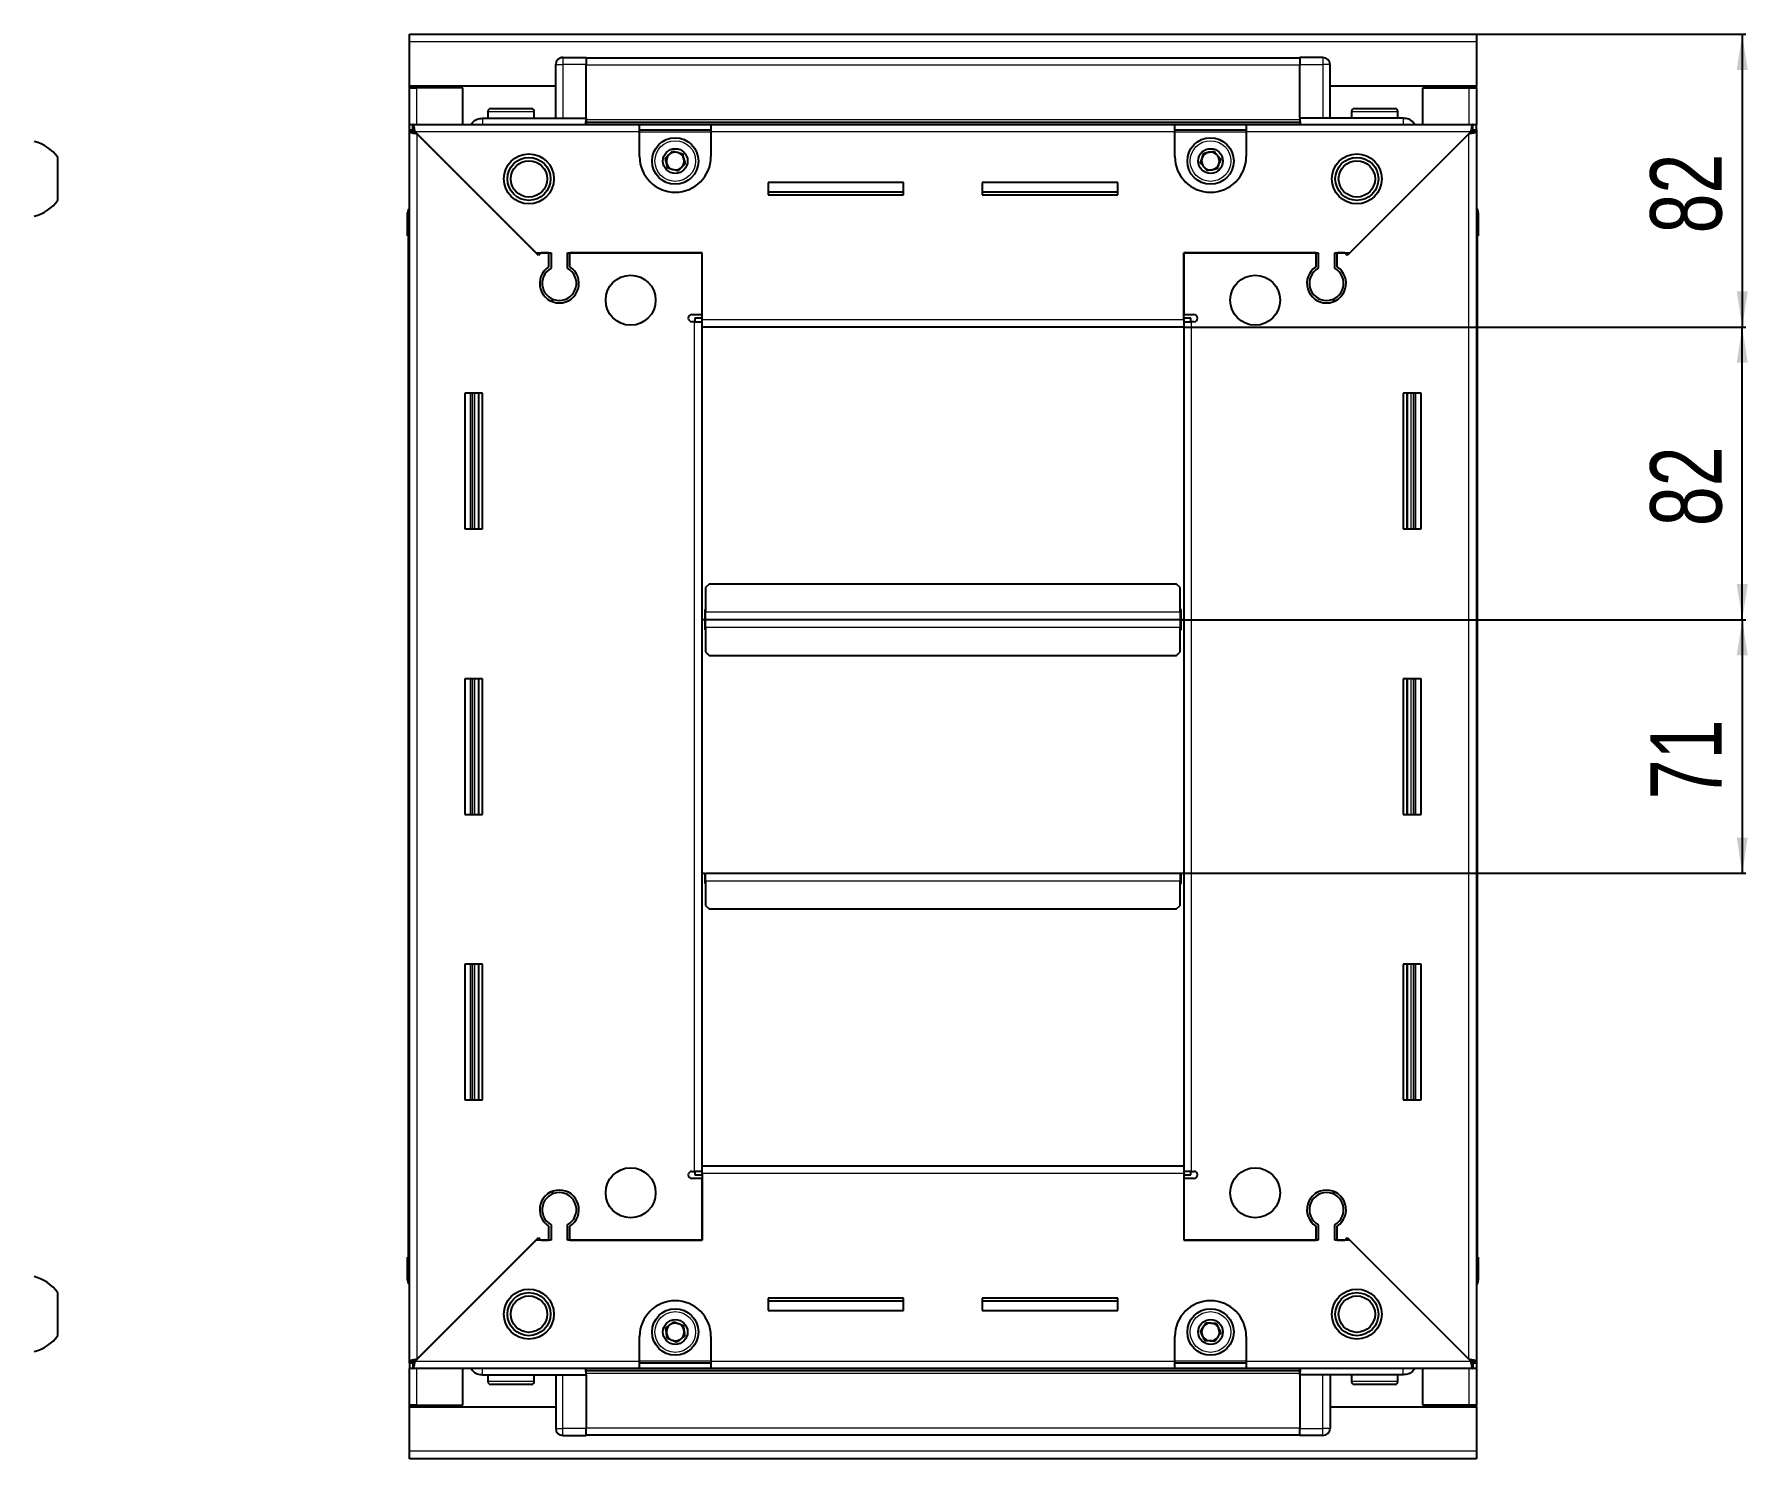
# Model space of a CAD drawing. Header units: millimetres. Extents: x 1004 to 3409, y -920 to 1234.
# Drawn here: x 2928.7 to 3408.9, y 670.2 to 1069.2 of the extents above; entities that cross this region are included whole.
import ezdxf

# ---------------------------------------------------------------- set-up
doc = ezdxf.new("R2010")
doc.units = ezdxf.units.MM
doc.layers.add('FORMAT', color=7, linetype='Continuous')
doc.styles.add('SLDTEXTSTYLE0', font='TXT', dxfattribs={"width": 0.75})
doc.dimstyles.new('SLDDIMSTYLE0', dxfattribs={"dimtxt": 20, "dimasz": 10, "dimexe": 0, "dimexo": 0.0625, "dimgap": 5, "dimtad": 2, "dimdec": 1, "dimrnd": 1e-09, "dimzin": 12, "dimdsep": 46, "dimtxsty": 'SLDTEXTSTYLE0', "dimsah": 1, "dimcen": 0.09, "dimadec": 0, "dimazin": 3, "dimtfac": 1, "dimtofl": 0, "dimtmove": 0, "dimatfit": 3, "dimfxl": 0, "dimfrac": 2, "dimtolj": 1, "dimtzin": 12, "dimarcsym": 0})

# ---------------------------------------------------------------- blocks, each defined once
blk = doc.blocks.new('_D_5')
at = {"layer": 'FORMAT'}
for p, q in [((3332.88, 1069.18), (3408.37, 1069.18)), ((3407.37, 1069.18), (3407.37, 987.18)), ((3250.88, 987.18), (3408.37, 987.18))]:
    blk.add_line(p, q, dxfattribs=at)
for points in [[(3407.37, 1069.18), (3405.83, 1059.18), (3408.91, 1059.18)], [(3407.37, 987.18), (3408.91, 997.18), (3405.83, 997.18)]]:
    blk.add_solid(points, dxfattribs=at)
at = {"layer": 'FORMAT', "insert": (3381.59, 1013.41), "char_height": 20, "attachment_point": 1, "rotation": 90, "style": 'SLDTEXTSTYLE0'}
blk.add_mtext('82', dxfattribs=at)
blk = doc.blocks.new('_D_6')
at = {"layer": 'FORMAT'}
for p, q in [((3250.88, 987.18), (3408.37, 987.18)), ((3407.37, 905.18), (3407.37, 987.18)), ((3249.88, 905.18), (3408.37, 905.18))]:
    blk.add_line(p, q, dxfattribs=at)
for points in [[(3407.37, 987.18), (3405.83, 977.18), (3408.91, 977.18)], [(3407.37, 905.18), (3408.91, 915.18), (3405.83, 915.18)]]:
    blk.add_solid(points, dxfattribs=at)
at = {"layer": 'FORMAT', "insert": (3381.59, 931.41), "char_height": 20, "attachment_point": 1, "rotation": 90, "style": 'SLDTEXTSTYLE0'}
blk.add_mtext('82', dxfattribs=at)
blk = doc.blocks.new('_D_7')
at = {"layer": 'FORMAT'}
for p, q in [((3249.88, 905.18), (3408.37, 905.18)), ((3407.37, 905.18), (3407.37, 834.18)), ((3249.88, 834.18), (3408.37, 834.18))]:
    blk.add_line(p, q, dxfattribs=at)
for points in [[(3407.37, 905.18), (3405.83, 895.18), (3408.91, 895.18)], [(3407.37, 834.18), (3408.91, 844.18), (3405.83, 844.18)]]:
    blk.add_solid(points, dxfattribs=at)
at = {"layer": 'FORMAT', "insert": (3381.59, 854.91), "char_height": 20, "attachment_point": 1, "rotation": 90, "style": 'SLDTEXTSTYLE0'}
blk.add_mtext('71', dxfattribs=at)

msp = doc.modelspace()

# ---------------------------------------------------------------- linework, layer by layer
at = {"color": 7, "linetype": 'Continuous', "lineweight": 25}
for p, q in [((3033.87, 1069.18), (3332.87, 1069.18)), ((3033.87, 1067.08), (3033.87, 1069.18)), ((3033.87, 1054.68), (3033.87, 1067.08)), ((3332.87, 1069.18), (3332.87, 1067.08)), ((3332.87, 1067.08), (3332.87, 1054.68)), ((3075.55, 1062.18), (3075.55, 1062.18)), ((3076.87, 1062.68), (3083.37, 1062.68)), ((3076.87, 1062.68), (3083.37, 1062.68)), ((3083.37, 1062.68), (3083.37, 1062.68)), ((3083.37, 1062.68), (3083.37, 1062.68)), ((3083.37, 1062.68), (3083.37, 1060.68)), ((3283.37, 1062.53), (3083.37, 1062.53)), ((3283.37, 1062.68), (3283.37, 1062.68)), ((3289.87, 1062.68), (3283.37, 1062.68)), ((3289.87, 1062.68), (3283.37, 1062.68)), ((3283.37, 1062.68), (3283.37, 1060.68)), ((3074.87, 1045.68), (3074.87, 1060.68)), ((3083.37, 1045.68), (3083.37, 1060.68)), ((3283.37, 1045.68), (3283.37, 1060.68)), ((3291.87, 1060.68), (3291.87, 1060.68)), ((3291.87, 1045.68), (3291.87, 1060.68)), ((3074.87, 1054.68), (3033.87, 1054.68)), ((3033.87, 1054.18), (3033.87, 1054.68)), ((3033.87, 1054.18), (3035.97, 1054.18)), ((3033.87, 1043.93), (3033.87, 1054.18)), ((3035.37, 1054.18), (3035.37, 1054.68)), ((3048.87, 1054.18), (3035.97, 1054.18)), ((3048.87, 1043.93), (3048.87, 1054.18)), ((3332.87, 1054.68), (3291.87, 1054.68)), ((3317.87, 1043.93), (3317.87, 1054.18)), ((3317.87, 1054.18), (3330.77, 1054.18)), ((3330.77, 1054.18), (3332.87, 1054.18)), ((3331.37, 1054.18), (3331.37, 1054.68)), ((3332.87, 1054.18), (3332.87, 1054.68)), ((3332.87, 1054.18), (3332.87, 1043.93)), ((3055.87, 1047.58), (3055.87, 1045.68)), ((3056.67, 1048.38), (3068.07, 1048.38)), ((3068.87, 1045.68), (3068.87, 1047.58)), ((3297.87, 1047.58), (3297.87, 1045.68)), ((3298.67, 1048.38), (3310.07, 1048.38)), ((3310.87, 1045.68), (3310.87, 1047.58)), ((3033.87, 1042.43), (3033.87, 1043.93)), ((3033.87, 1043.93), (3034.87, 1043.93)), ((3033.87, 1041.93), (3033.87, 1042.43)), ((3033.87, 1042.43), (3034.87, 1042.43)), ((3034.87, 1043.93), (3098.37, 1043.93)), ((3034.87, 1042.43), (3034.87, 1043.93)), ((3054.37, 1045.68), (3083.37, 1045.68)), ((3083.29, 1043.93), (3083.37, 1045.65)), ((3083.37, 1045.68), (3083.37, 1045.18)), ((3083.37, 1044.53), (3283.37, 1044.53)), ((3098.37, 1041.83), (3098.37, 1043.93)), ((3098.37, 1043.93), (3118.37, 1043.93)), ((3098.37, 1042.43), (3118.37, 1042.43)), ((3118.37, 1043.93), (3118.37, 1041.83)), ((3118.37, 1043.93), (3248.37, 1043.93)), ((3248.37, 1041.83), (3248.37, 1043.93)), ((3248.37, 1043.93), (3268.37, 1043.93)), ((3248.37, 1042.43), (3268.37, 1042.43)), ((3268.37, 1043.93), (3331.87, 1043.93)), ((3268.37, 1043.93), (3268.37, 1041.83)), ((3283.37, 1045.68), (3283.37, 1045.18)), ((3312.37, 1045.68), (3283.37, 1045.68)), ((3283.37, 1045.65), (3283.44, 1043.93)), ((3331.87, 1042.43), (3331.87, 1043.93)), ((3331.87, 1043.93), (3332.87, 1043.93)), ((3331.87, 1042.43), (3332.87, 1042.43)), ((3332.87, 1042.43), (3332.87, 1043.93)), ((3332.87, 1042.43), (3332.87, 1041.93)), ((3033.87, 697.43), (3033.87, 1041.93)), ((3035.37, 1041.93), (3033.87, 1041.93)), ((3035.47, 1041.83), (3069.37, 1007.93)), ((3070.07, 1007.23), (3035.97, 1041.33)), ((3098.37, 1034.93), (3098.37, 1041.83)), ((3118.37, 1041.83), (3118.37, 1034.93)), ((3248.37, 1034.93), (3248.37, 1041.83)), ((3268.37, 1041.83), (3268.37, 1034.93)), ((3330.77, 1041.33), (3296.67, 1007.23)), ((3297.37, 1007.93), (3331.27, 1041.83)), ((3331.37, 1041.93), (3332.87, 1041.93)), ((3332.87, 1041.93), (3332.87, 697.43)), ((2935.34, 1022.68), (2935.34, 1034.68)), ((3172.37, 1027.68), (3134.37, 1027.68)), ((3134.37, 1027.68), (3134.37, 1024.18)), ((3172.37, 1024.18), (3172.37, 1027.68)), ((3232.37, 1027.68), (3194.37, 1027.68)), ((3194.37, 1027.68), (3194.37, 1024.18)), ((3232.37, 1024.18), (3232.37, 1027.68)), ((3172.37, 1024.93), (3134.37, 1024.93)), ((3134.37, 1024.18), (3172.37, 1024.18)), ((3232.37, 1024.93), (3194.37, 1024.93)), ((3194.37, 1024.18), (3232.37, 1024.18)), ((3033.37, 1019.18), (3033.37, 1012.68)), ((3033.37, 1012.68), (3033.37, 1019.18)), ((3332.87, 1020.51), (3332.87, 1020.51)), ((3333.37, 1019.18), (3333.37, 1012.68)), ((3333.37, 1012.68), (3333.37, 1019.18)), ((3033.37, 1012.68), (3033.37, 1012.68)), ((3033.87, 1012.68), (3033.37, 1012.68)), ((3033.52, 1012.68), (3033.52, 726.68)), ((3332.87, 1012.68), (3333.37, 1012.68)), ((3333.22, 726.68), (3333.22, 1012.68)), ((3333.37, 1012.68), (3333.37, 1012.68)), ((3333.37, 1012.68), (3333.37, 1012.68)), ((3069.37, 1007.93), (3073.57, 1007.93)), ((3070.77, 1007.93), (3070.07, 1007.23)), ((3072.87, 1007.93), (3070.77, 1007.93)), ((3072.87, 1007.93), (3072.87, 1004.04)), ((3073.57, 1007.93), (3073.57, 1003.65)), ((3078.17, 1007.93), (3115.87, 1007.93)), ((3078.17, 1003.65), (3078.17, 1007.93)), ((3078.87, 1004.04), (3078.87, 1007.93)), ((3115.87, 1007.93), (3078.87, 1007.93)), ((3115.87, 990.68), (3115.87, 1007.93)), ((3115.87, 989.28), (3115.87, 1007.93)), ((3250.87, 1007.93), (3250.87, 990.68)), ((3287.87, 1007.93), (3250.87, 1007.93)), ((3250.87, 1007.93), (3288.57, 1007.93)), ((3250.87, 989.28), (3250.87, 1007.93)), ((3287.87, 1007.93), (3287.87, 1004.04)), ((3288.57, 1007.93), (3288.57, 1003.65)), ((3293.17, 1007.93), (3297.37, 1007.93)), ((3293.17, 1003.65), (3293.17, 1007.93)), ((3295.97, 1007.93), (3293.87, 1007.93)), ((3293.87, 1004.04), (3293.87, 1007.93)), ((3296.67, 1007.23), (3295.97, 1007.93)), ((3073.87, 995.07), (3073.87, 994.31)), ((3292.87, 995.07), (3292.87, 994.31)), ((3113.02, 990.68), (3115.87, 990.68)), ((3115.87, 989.68), (3113.87, 989.68)), ((3113.87, 989.68), (3113.87, 988.68)), ((3115.87, 987.18), (3115.87, 989.28)), ((3250.87, 990.68), (3253.72, 990.68)), ((3252.87, 989.68), (3250.87, 989.68)), ((3250.87, 989.28), (3250.87, 987.18)), ((3252.87, 988.68), (3252.87, 989.68)), ((3113.77, 988.68), (3113.02, 988.68)), ((3113.77, 988.68), (3115.87, 988.68)), ((3115.87, 752.18), (3115.87, 987.18)), ((3250.87, 987.18), (3115.87, 987.18)), ((3250.87, 988.68), (3252.97, 988.68)), ((3250.87, 987.18), (3250.87, 752.18)), ((3253.72, 988.68), (3252.97, 988.68)), ((3054.37, 968.68), (3049.37, 968.68)), ((3049.37, 968.68), (3049.37, 930.68)), ((3051.52, 930.68), (3051.52, 968.68)), ((3053.31, 930.68), (3053.31, 968.68)), ((3053.35, 930.68), (3053.35, 968.68)), ((3054.37, 930.68), (3054.37, 968.68)), ((3312.37, 968.68), (3312.37, 930.68)), ((3317.37, 968.68), (3312.37, 968.68)), ((3313.39, 968.68), (3313.39, 930.68)), ((3313.43, 968.68), (3313.43, 930.68)), ((3315.22, 968.68), (3315.22, 930.68)), ((3317.37, 930.68), (3317.37, 968.68)), ((3049.37, 930.68), (3054.37, 930.68)), ((3312.37, 930.68), (3317.37, 930.68)), ((3117.87, 915.18), (3116.87, 914.18)), ((3116.87, 914.18), (3116.87, 907.28)), ((3248.87, 915.18), (3117.87, 915.18)), ((3249.87, 914.18), (3248.87, 915.18)), ((3249.87, 907.28), (3249.87, 914.18)), ((3116.87, 908.03), (3116.62, 908.03)), ((3116.62, 908.03), (3116.62, 905.18)), ((3250.12, 908.03), (3249.87, 908.03)), ((3250.12, 905.18), (3250.12, 908.03)), ((3116.62, 905.18), (3115.87, 905.18)), ((3116.62, 905.18), (3116.62, 902.33)), ((3116.87, 905.18), (3116.87, 907.28)), ((3249.87, 905.18), (3116.87, 905.18)), ((3116.87, 903.08), (3116.87, 905.18)), ((3116.87, 903.08), (3116.87, 896.18)), ((3249.87, 907.28), (3249.87, 905.18)), ((3249.87, 905.18), (3249.87, 903.08)), ((3249.87, 896.18), (3249.87, 903.08)), ((3250.87, 905.18), (3250.12, 905.18)), ((3250.12, 902.33), (3250.12, 905.18)), ((3116.62, 902.33), (3116.87, 902.33)), ((3249.87, 902.33), (3250.12, 902.33)), ((3116.87, 896.18), (3117.87, 895.18)), ((3117.87, 895.18), (3248.87, 895.18)), ((3248.87, 895.18), (3249.87, 896.18)), ((3054.37, 888.68), (3049.37, 888.68)), ((3049.37, 888.68), (3049.37, 850.68)), ((3051.52, 850.68), (3051.52, 888.68)), ((3053.31, 850.68), (3053.31, 888.68)), ((3053.35, 850.68), (3053.35, 888.68)), ((3054.37, 850.68), (3054.37, 888.68)), ((3312.37, 888.68), (3312.37, 850.68)), ((3317.37, 888.68), (3312.37, 888.68)), ((3313.39, 888.68), (3313.39, 850.68)), ((3313.43, 888.68), (3313.43, 850.68)), ((3315.22, 888.68), (3315.22, 850.68)), ((3317.37, 850.68), (3317.37, 888.68)), ((3049.37, 850.68), (3054.37, 850.68)), ((3312.37, 850.68), (3317.37, 850.68)), ((3115.87, 834.18), (3116.62, 834.18)), ((3116.62, 834.18), (3116.62, 831.33)), ((3116.62, 831.33), (3116.87, 831.33)), ((3116.87, 834.18), (3249.87, 834.18)), ((3116.87, 832.08), (3116.87, 834.18)), ((3116.87, 832.08), (3116.87, 825.18)), ((3249.87, 834.18), (3249.87, 832.08)), ((3249.87, 825.18), (3249.87, 832.08)), ((3249.87, 831.33), (3250.12, 831.33)), ((3250.12, 831.33), (3250.12, 834.18)), ((3250.12, 834.18), (3250.87, 834.18)), ((3116.87, 825.18), (3117.87, 824.18)), ((3117.87, 824.18), (3248.87, 824.18)), ((3248.87, 824.18), (3249.87, 825.18)), ((3054.37, 808.68), (3049.37, 808.68)), ((3049.37, 808.68), (3049.37, 770.68)), ((3051.52, 770.68), (3051.52, 808.68)), ((3053.31, 770.68), (3053.31, 808.68)), ((3053.35, 770.68), (3053.35, 808.68)), ((3054.37, 770.68), (3054.37, 808.68)), ((3312.37, 808.68), (3312.37, 770.68)), ((3317.37, 808.68), (3312.37, 808.68)), ((3313.39, 808.68), (3313.39, 770.68)), ((3313.43, 808.68), (3313.43, 770.68)), ((3315.22, 808.68), (3315.22, 770.68)), ((3317.37, 770.68), (3317.37, 808.68)), ((3049.37, 770.68), (3054.37, 770.68)), ((3312.37, 770.68), (3317.37, 770.68)), ((3113.02, 750.68), (3113.77, 750.68)), ((3115.87, 750.68), (3113.77, 750.68)), ((3113.87, 750.68), (3113.87, 749.68)), ((3113.87, 749.68), (3115.87, 749.68)), ((3115.87, 752.18), (3250.87, 752.18)), ((3115.87, 750.08), (3115.87, 752.18)), ((3115.87, 750.08), (3115.87, 731.43)), ((3250.87, 752.18), (3250.87, 750.08)), ((3252.97, 750.68), (3250.87, 750.68)), ((3250.87, 750.08), (3250.87, 731.43)), ((3250.87, 749.68), (3252.87, 749.68)), ((3252.87, 749.68), (3252.87, 750.68)), ((3252.97, 750.68), (3253.72, 750.68)), ((3073.87, 745.06), (3073.87, 744.3)), ((3115.87, 748.68), (3113.02, 748.68)), ((3115.87, 731.43), (3115.87, 748.68)), ((3250.87, 748.68), (3250.87, 731.43)), ((3253.72, 748.68), (3250.87, 748.68)), ((3292.87, 745.06), (3292.87, 744.3)), ((3072.87, 735.32), (3072.87, 731.43)), ((3073.57, 735.72), (3073.57, 731.43)), ((3078.17, 731.43), (3078.17, 735.72)), ((3078.87, 731.43), (3078.87, 735.32)), ((3287.87, 735.32), (3287.87, 731.43)), ((3288.57, 735.72), (3288.57, 731.43)), ((3293.17, 731.43), (3293.17, 735.72)), ((3293.87, 731.43), (3293.87, 735.32)), ((3069.37, 731.43), (3035.47, 697.53)), ((3035.97, 698.03), (3070.07, 732.13)), ((3073.57, 731.43), (3069.37, 731.43)), ((3070.07, 732.13), (3070.77, 731.43)), ((3070.77, 731.43), (3072.87, 731.43)), ((3115.87, 731.43), (3078.17, 731.43)), ((3078.87, 731.43), (3115.87, 731.43)), ((3250.87, 731.43), (3287.87, 731.43)), ((3288.57, 731.43), (3250.87, 731.43)), ((3297.37, 731.43), (3293.17, 731.43)), ((3293.87, 731.43), (3295.97, 731.43)), ((3295.97, 731.43), (3296.67, 732.13)), ((3296.67, 732.13), (3330.77, 698.03)), ((3331.27, 697.53), (3297.37, 731.43)), ((3033.37, 720.18), (3033.37, 726.68)), ((3033.37, 726.68), (3033.37, 726.68)), ((3033.37, 726.68), (3033.37, 726.68)), ((3033.37, 726.68), (3033.37, 720.18)), ((3033.87, 726.68), (3033.37, 726.68)), ((3332.87, 726.68), (3333.37, 726.68)), ((3333.37, 726.68), (3333.37, 726.68)), ((3333.37, 720.18), (3333.37, 726.68)), ((3333.37, 726.68), (3333.37, 720.18)), ((2935.34, 704.68), (2935.34, 716.68)), ((3033.87, 718.86), (3033.87, 718.86)), ((3172.37, 715.18), (3134.37, 715.18)), ((3134.37, 715.18), (3134.37, 711.68)), ((3134.37, 714.43), (3172.37, 714.43)), ((3134.37, 711.68), (3172.37, 711.68)), ((3172.37, 711.68), (3172.37, 715.18)), ((3232.37, 715.18), (3194.37, 715.18)), ((3194.37, 715.18), (3194.37, 711.68)), ((3194.37, 714.43), (3232.37, 714.43)), ((3194.37, 711.68), (3232.37, 711.68)), ((3232.37, 711.68), (3232.37, 715.18)), ((3098.37, 697.53), (3098.37, 704.43)), ((3118.37, 704.43), (3118.37, 697.53)), ((3248.37, 697.53), (3248.37, 704.43)), ((3268.37, 704.43), (3268.37, 697.53)), ((3033.87, 696.93), (3033.87, 697.43)), ((3035.37, 697.43), (3033.87, 697.43)), ((3033.87, 696.93), (3033.87, 695.43)), ((3034.87, 696.93), (3033.87, 696.93)), ((3034.87, 696.93), (3034.87, 695.43)), ((3098.37, 695.43), (3098.37, 697.53)), ((3118.37, 696.93), (3098.37, 696.93)), ((3118.37, 697.53), (3118.37, 695.43)), ((3248.37, 695.43), (3248.37, 697.53)), ((3268.37, 696.93), (3248.37, 696.93)), ((3268.37, 697.53), (3268.37, 695.43)), ((3331.37, 697.43), (3332.87, 697.43)), ((3331.87, 696.93), (3331.87, 695.43)), ((3332.87, 696.93), (3331.87, 696.93)), ((3332.87, 697.43), (3332.87, 696.93)), ((3332.87, 696.93), (3332.87, 695.43)), ((3033.87, 685.18), (3033.87, 695.43)), ((3034.87, 695.43), (3033.87, 695.43)), ((3098.37, 695.43), (3034.87, 695.43)), ((3048.87, 685.18), (3048.87, 695.43)), ((3054.37, 693.68), (3083.37, 693.68)), ((3055.87, 693.68), (3055.87, 691.78)), ((3068.87, 691.78), (3068.87, 693.68)), ((3074.87, 693.68), (3074.87, 678.68)), ((3083.37, 693.72), (3083.29, 695.43)), ((3283.37, 694.83), (3083.37, 694.83)), ((3083.37, 693.68), (3083.37, 694.18)), ((3083.37, 693.68), (3083.37, 678.68)), ((3118.37, 695.43), (3098.37, 695.43)), ((3248.37, 695.43), (3118.37, 695.43)), ((3268.37, 695.43), (3248.37, 695.43)), ((3331.87, 695.43), (3268.37, 695.43)), ((3283.44, 695.43), (3283.37, 693.72)), ((3283.37, 693.68), (3283.37, 694.18)), ((3312.37, 693.68), (3283.37, 693.68)), ((3283.37, 693.68), (3283.37, 678.68)), ((3291.87, 693.68), (3291.87, 678.68)), ((3297.87, 693.68), (3297.87, 691.78)), ((3310.87, 691.78), (3310.87, 693.68)), ((3317.87, 685.18), (3317.87, 695.43)), ((3332.87, 695.43), (3331.87, 695.43)), ((3332.87, 695.43), (3332.87, 685.18)), ((3060.44, 690.98), (3056.67, 690.98)), ((3068.07, 690.98), (3060.44, 690.98)), ((3305.66, 690.98), (3298.67, 690.98)), ((3310.07, 690.98), (3305.66, 690.98)), ((3035.97, 685.18), (3033.87, 685.18)), ((3033.87, 684.68), (3033.87, 685.18)), ((3033.87, 684.68), (3074.87, 684.68)), ((3033.87, 672.28), (3033.87, 684.68)), ((3035.37, 684.68), (3035.37, 685.18)), ((3035.97, 685.18), (3048.87, 685.18)), ((3291.87, 684.68), (3332.87, 684.68)), ((3330.77, 685.18), (3317.87, 685.18)), ((3332.87, 685.18), (3330.77, 685.18)), ((3331.37, 684.68), (3331.37, 685.18)), ((3332.87, 684.68), (3332.87, 685.18)), ((3332.87, 684.68), (3332.87, 672.28)), ((3074.87, 678.68), (3074.87, 678.68)), ((3083.37, 676.68), (3083.37, 678.68)), ((3283.37, 676.68), (3283.37, 678.68)), ((3291.19, 677.18), (3291.19, 677.18)), ((3033.87, 670.18), (3033.87, 672.28)), ((3076.87, 676.68), (3083.37, 676.68)), ((3076.87, 676.68), (3083.37, 676.68)), ((3083.37, 676.83), (3283.37, 676.83)), ((3083.37, 676.68), (3083.37, 676.68)), ((3283.37, 676.68), (3283.37, 676.68)), ((3289.87, 676.68), (3283.37, 676.68)), ((3283.37, 676.68), (3283.37, 676.68)), ((3289.87, 676.68), (3283.37, 676.68)), ((3332.87, 672.28), (3332.87, 670.18)), ((3332.87, 670.18), (3033.87, 670.18))]:
    msp.add_line(p, q, dxfattribs=at)
at = {"color": 8, "linetype": 'Continuous', "lineweight": 18}
for p, q in [((3332.87, 1067.08), (3033.87, 1067.08)), ((3076.87, 1062.68), (3076.87, 1060.68)), ((3289.87, 1062.68), (3289.87, 1060.68)), ((3074.87, 1060.68), (3076.87, 1060.68)), ((3076.87, 1060.68), (3076.87, 1045.68)), ((3083.37, 1060.68), (3076.87, 1060.68)), ((3283.37, 1060.53), (3083.37, 1060.53)), ((3283.37, 1060.68), (3289.87, 1060.68)), ((3291.87, 1060.68), (3289.87, 1060.68)), ((3289.87, 1060.68), (3289.87, 1045.68)), ((3035.97, 1054.18), (3035.97, 1054.68)), ((3035.97, 1043.93), (3035.97, 1054.18)), ((3330.77, 1054.68), (3330.77, 1054.18)), ((3330.77, 1054.18), (3330.77, 1043.93)), ((3055.87, 1047.58), (3068.87, 1047.58)), ((3297.87, 1047.58), (3310.87, 1047.58)), ((3283.37, 1045.18), (3083.37, 1045.18)), ((3283.37, 1043.95), (3083.37, 1043.95)), ((3098.37, 1041.83), (3035.47, 1041.83)), ((3035.97, 1041.33), (3035.97, 698.03)), ((3098.37, 1041.83), (3118.37, 1041.83)), ((3248.37, 1041.83), (3118.37, 1041.83)), ((3248.37, 1041.83), (3268.37, 1041.83)), ((3331.27, 1041.83), (3268.37, 1041.83)), ((3330.77, 698.03), (3330.77, 1041.33)), ((3033.87, 1019.18), (3033.37, 1019.18)), ((3332.87, 1019.18), (3333.37, 1019.18)), ((3115.87, 989.28), (3250.87, 989.28)), ((3113.77, 750.68), (3113.77, 988.68)), ((3252.97, 988.68), (3252.97, 750.68)), ((3050.87, 968.68), (3050.87, 930.68)), ((3052.1, 968.68), (3052.1, 930.68)), ((3314.63, 930.68), (3314.63, 968.68)), ((3315.87, 930.68), (3315.87, 968.68)), ((3249.87, 907.28), (3116.87, 907.28)), ((3116.87, 903.08), (3249.87, 903.08)), ((3050.87, 888.68), (3050.87, 850.68)), ((3052.1, 888.68), (3052.1, 850.68)), ((3314.63, 850.68), (3314.63, 888.68)), ((3315.87, 850.68), (3315.87, 888.68)), ((3116.87, 832.08), (3249.87, 832.08)), ((3050.87, 808.68), (3050.87, 770.68)), ((3052.1, 808.68), (3052.1, 770.68)), ((3314.63, 770.68), (3314.63, 808.68)), ((3315.87, 770.68), (3315.87, 808.68)), ((3250.87, 750.08), (3115.87, 750.08)), ((3033.87, 720.18), (3033.37, 720.18)), ((3332.87, 720.18), (3333.37, 720.18)), ((3035.47, 697.53), (3098.37, 697.53)), ((3118.37, 697.53), (3098.37, 697.53)), ((3118.37, 697.53), (3248.37, 697.53)), ((3268.37, 697.53), (3248.37, 697.53)), ((3268.37, 697.53), (3331.27, 697.53)), ((3035.97, 685.18), (3035.97, 695.43)), ((3060.17, 691.78), (3055.87, 691.78)), ((3068.87, 691.78), (3060.17, 691.78)), ((3076.87, 678.68), (3076.87, 693.68)), ((3083.37, 695.42), (3283.37, 695.42)), ((3083.37, 694.18), (3283.37, 694.18)), ((3289.87, 678.68), (3289.87, 693.68)), ((3305.84, 691.78), (3297.87, 691.78)), ((3310.87, 691.78), (3305.84, 691.78)), ((3330.77, 695.43), (3330.77, 685.18)), ((3035.97, 684.68), (3035.97, 685.18)), ((3330.77, 685.18), (3330.77, 684.68)), ((3074.87, 678.68), (3076.87, 678.68)), ((3076.87, 676.68), (3076.87, 678.68)), ((3083.37, 678.68), (3076.87, 678.68)), ((3083.37, 678.83), (3283.37, 678.83)), ((3283.37, 678.68), (3289.87, 678.68)), ((3291.87, 678.68), (3289.87, 678.68)), ((3289.87, 676.68), (3289.87, 678.68)), ((3332.87, 672.28), (3033.87, 672.28))]:
    msp.add_line(p, q, dxfattribs=at)
at = {"color": 7, "linetype": 'Continuous', "lineweight": 25}
for centre, radius in [((3108.37, 1033.68), 6.5), ((3258.37, 1033.68), 6.5), ((3067.37, 1028.68), 7), ((3067.37, 1028.68), 6.03), ((3067.37, 1028.68), 5.1), ((3108.37, 1033.68), 3.46), ((3258.37, 1033.68), 3.46), ((3299.37, 1028.68), 7), ((3299.37, 1028.68), 6.03), ((3299.37, 1028.68), 5.1), ((3095.87, 994.68), 7), ((3270.87, 994.68), 7), ((3095.87, 744.68), 7), ((3270.87, 744.68), 7), ((3067.37, 710.68), 7), ((3067.37, 710.68), 6.03), ((3067.37, 710.68), 5.1), ((3299.37, 710.68), 7), ((3299.37, 710.68), 6.03), ((3299.37, 710.68), 5.1), ((3108.37, 705.68), 6.5), ((3258.37, 705.68), 6.5), ((3108.37, 705.68), 3.46), ((3258.37, 705.68), 3.46)]:
    msp.add_circle(centre, radius, dxfattribs=at)
at = {"color": 8, "linetype": 'Continuous', "lineweight": 18}
for centre in [(3108.37, 1033.68), (3258.37, 1033.68), (3108.37, 705.68), (3258.37, 705.68)]:
    msp.add_circle(centre, 5.7, dxfattribs=at)
at = {"color": 7, "linetype": 'Continuous', "lineweight": 25}
for centre, radius, start, end in [((3076.87, 1060.68), 2, 90, 180), ((3076.87, 1060.68), 2, 90, 131.4096), ((3289.87, 1060.68), 2, 0, 90), ((3056.67, 1047.58), 0.8, 90, 180), ((3068.07, 1047.58), 0.8, 0, 90), ((3298.67, 1047.58), 0.8, 90, 180), ((3310.07, 1047.58), 0.8, 0, 90), ((3074.67, 1045.88), 0.2, 270, 0), ((3292.07, 1045.88), 0.2, 180, 270), ((2925.72, 1027.66), 11.91, 36.1266, 75.2996), ((3108.37, 1034.93), 10, 180, 270), ((3108.37, 1033.68), 2.5, 134.0156, 194.0156), ((3108.37, 1033.68), 2.5, 194.0156, 254.0156), ((3108.37, 1033.68), 2.5, 74.0156, 134.0156), ((3108.37, 1034.93), 10, 270, 0), ((3108.37, 1033.68), 2.5, 14.0156, 74.0156), ((3108.37, 1033.68), 2.5, 314.0156, 14.0156), ((3258.37, 1034.93), 10, 180, 270), ((3258.37, 1033.68), 2.5, 160.1116, 220.1116), ((3258.37, 1033.68), 2.5, 100.1116, 160.1116), ((3258.37, 1033.68), 2.5, 40.1116, 100.1116), ((3258.37, 1034.93), 10, 270, 0), ((3258.37, 1033.68), 2.5, 280.1116, 340.1116), ((3258.37, 1033.68), 2.5, 340.1116, 40.1116), ((3108.37, 1033.68), 2.5, 254.0156, 314.0156), ((3258.37, 1033.68), 2.5, 220.1116, 280.1116), ((2925.72, 1029.71), 11.91, 284.7004, 323.8734), ((3035.37, 1019.18), 2, 138.5904, 180), ((3331.37, 1019.18), 2, 0, 41.3942), ((3075.87, 999.43), 5.5, 123.0557, 56.9443), ((3075.87, 999.43), 4.8, 118.631, 61.369), ((3290.87, 999.43), 5.5, 123.0557, 56.9443), ((3290.87, 999.43), 4.8, 118.631, 61.369), ((3113.02, 989.68), 1, 90, 270), ((3253.72, 989.68), 1, 270, 90), ((3113.02, 749.68), 1, 90, 270), ((3253.72, 749.68), 1, 270, 90), ((3075.87, 739.93), 5.5, 303.0557, 236.9443), ((3075.87, 739.93), 4.8, 298.631, 241.369), ((3290.87, 739.93), 5.5, 303.0557, 236.9443), ((3290.87, 739.93), 4.8, 298.631, 241.369), ((2925.72, 709.66), 11.91, 36.1266, 75.2996), ((3035.37, 720.18), 2, 180, 198.58), ((3035.37, 720.18), 2, 180, 221.3942), ((3035.37, 720.18), 2, 213.942, 221.4096), ((3331.37, 720.18), 2, 318.5904, 0), ((3108.37, 704.43), 10, 90, 180), ((3108.37, 704.43), 10, 0, 90), ((3258.37, 704.43), 10, 90, 180), ((3258.37, 704.43), 10, 0, 90), ((3108.37, 705.68), 2.5, 127.474, 187.474), ((3108.37, 705.68), 2.5, 67.474, 127.474), ((3108.37, 705.68), 2.5, 7.474, 67.474), ((3108.37, 705.68), 2.5, 307.474, 7.474), ((3258.37, 705.68), 2.5, 147.0424, 207.0424), ((3258.37, 705.68), 2.5, 87.0424, 147.0424), ((3258.37, 705.68), 2.5, 27.0424, 87.0424), ((3258.37, 705.68), 2.5, 327.0424, 27.0424), ((2925.72, 711.71), 11.91, 284.7004, 323.8734), ((3108.37, 705.68), 2.5, 187.474, 247.474), ((3108.37, 705.68), 2.5, 247.474, 307.474), ((3258.37, 705.68), 2.5, 207.0424, 267.0424), ((3258.37, 705.68), 2.5, 267.0424, 327.0424), ((3056.67, 691.78), 0.8, 180, 270), ((3068.07, 691.78), 0.8, 270, 360), ((3074.67, 693.48), 0.2, 0, 90), ((3292.07, 693.48), 0.2, 90, 180), ((3298.67, 691.78), 0.8, 180, 270), ((3310.07, 691.78), 0.8, 270, 360), ((3076.87, 678.68), 2, 180, 270), ((3289.87, 678.68), 2, 270, 0)]:
    msp.add_arc(centre, radius, start, end, dxfattribs=at)
for points, knots in [([(3035.47, 1041.83), (3035.42, 1042.09), (3035.33, 1042.58), (3035.2, 1043.22), (3035.07, 1043.69), (3034.96, 1043.91), (3034.89, 1043.93), (3034.87, 1043.93)], [0, 0, 0, 0, 0.230255, 0.448522, 0.666786, 0.88505, 1, 1, 1, 1]), ([(3051.15, 1043.93), (3051.27, 1044.13), (3051.66, 1044.78), (3052.81, 1045.49), (3053.85, 1045.62), (3054.37, 1045.68)], [0, 0, 0, 0, 0.18225, 0.591125, 1, 1, 1, 1]), ([(3083.37, 1045.68), (3083.37, 1045.65), (3083.37, 1045.57), (3083.37, 1044.95), (3083.37, 1044.37), (3083.37, 1043.98), (3083.37, 1043.95)], [0, 0, 0, 0, 0.324279, 0.648558, 0.972836, 1, 1, 1, 1]), ([(3283.37, 1045.68), (3283.37, 1045.65), (3283.37, 1045.57), (3283.37, 1044.95), (3283.37, 1044.37), (3283.37, 1043.98), (3283.37, 1043.95)], [0, 0, 0, 0, 0.324279, 0.648558, 0.972836, 1, 1, 1, 1]), ([(3315.58, 1043.93), (3315.46, 1044.13), (3315.08, 1044.78), (3313.92, 1045.49), (3312.89, 1045.62), (3312.37, 1045.68)], [0, 0, 0, 0, 0.1822499, 0.5911249, 1, 1, 1, 1]), ([(3331.87, 1043.93), (3331.82, 1043.91), (3331.73, 1043.85), (3331.6, 1043.46), (3331.47, 1042.9), (3331.36, 1042.32), (3331.29, 1041.96), (3331.27, 1041.83)], [0, 0, 0, 0, 0.230255, 0.448522, 0.666786, 0.88505, 1, 1, 1, 1]), ([(3033.87, 1041.93), (3033.89, 1041.89), (3033.95, 1041.8), (3034.34, 1041.66), (3034.9, 1041.53), (3035.48, 1041.42), (3035.84, 1041.36), (3035.97, 1041.33)], [0, 0, 0, 0, 0.230255, 0.448522, 0.666786, 0.88505, 1, 1, 1, 1]), ([(3330.77, 1041.33), (3331.02, 1041.38), (3331.51, 1041.47), (3332.16, 1041.6), (3332.62, 1041.73), (3332.84, 1041.84), (3332.86, 1041.91), (3332.87, 1041.93)], [0, 0, 0, 0, 0.230255, 0.448522, 0.666786, 0.88505, 1, 1, 1, 1]), ([(3105.59, 1034.48), (3105.96, 1034.84), (3106.66, 1035.51), (3107.35, 1036.17), (3107.67, 1036.48)], [0, 0, 0, 0, 0.534686, 1, 1, 1, 1]), ([(3106.29, 1031.68), (3106.21, 1032.01), (3106.01, 1032.81), (3105.77, 1033.78), (3105.62, 1034.36), (3105.59, 1034.48)], [0, 0, 0, 0, 0.362901, 0.866875, 1, 1, 1, 1]), ([(3107.67, 1036.48), (3108.16, 1036.34), (3109.09, 1036.08), (3110.01, 1035.81), (3110.44, 1035.69)], [0, 0, 0, 0, 0.5346859, 1, 1, 1, 1]), ([(3111.14, 1032.89), (3110.77, 1032.53), (3110.08, 1031.86), (3109.39, 1031.19), (3109.07, 1030.88)], [0, 0, 0, 0, 0.534686, 1, 1, 1, 1]), ([(3110.44, 1035.69), (3110.47, 1035.57), (3110.62, 1034.99), (3110.86, 1034.02), (3111.06, 1033.22), (3111.14, 1032.89)], [0, 0, 0, 0, 0.133125, 0.637099, 1, 1, 1, 1]), ([(3255.53, 1033.18), (3255.57, 1033.29), (3255.77, 1033.86), (3256.11, 1034.79), (3256.39, 1035.57), (3256.51, 1035.89)], [0, 0, 0, 0, 0.133125, 0.637099, 1, 1, 1, 1]), ([(3257.39, 1030.97), (3257.05, 1031.36), (3256.43, 1032.1), (3255.81, 1032.83), (3255.53, 1033.18)], [0, 0, 0, 0, 0.5346859, 1, 1, 1, 1]), ([(3256.51, 1035.89), (3257.02, 1035.98), (3257.97, 1036.15), (3258.91, 1036.32), (3259.35, 1036.4)], [0, 0, 0, 0, 0.534686, 1, 1, 1, 1]), ([(3259.35, 1036.4), (3259.68, 1036), (3260.3, 1035.27), (3260.92, 1034.53), (3261.21, 1034.19)], [0, 0, 0, 0, 0.534686, 1, 1, 1, 1]), ([(3261.21, 1034.19), (3261.09, 1033.87), (3260.81, 1033.09), (3260.47, 1032.16), (3260.27, 1031.59), (3260.23, 1031.48)], [0, 0, 0, 0, 0.362901, 0.866875, 1, 1, 1, 1]), ([(3109.07, 1030.88), (3108.57, 1031.02), (3107.64, 1031.29), (3106.72, 1031.55), (3106.29, 1031.68)], [0, 0, 0, 0, 0.534686, 1, 1, 1, 1]), ([(3260.23, 1031.48), (3259.72, 1031.38), (3258.77, 1031.22), (3257.83, 1031.05), (3257.39, 1030.97)], [0, 0, 0, 0, 0.5346859, 1, 1, 1, 1]), ([(3105.7, 706.79), (3105.8, 706.86), (3106.28, 707.23), (3107.07, 707.83), (3107.72, 708.34), (3107.99, 708.55)], [0, 0, 0, 0, 0.133125, 0.637099, 1, 1, 1, 1]), ([(3106.08, 703.93), (3106.01, 704.44), (3105.88, 705.39), (3105.76, 706.35), (3105.7, 706.79)], [0, 0, 0, 0, 0.534686, 1, 1, 1, 1]), ([(3107.99, 708.55), (3108.47, 708.35), (3109.36, 707.98), (3110.25, 707.61), (3110.66, 707.44)], [0, 0, 0, 0, 0.5346859, 1, 1, 1, 1]), ([(3110.66, 707.44), (3110.73, 706.93), (3110.85, 705.97), (3110.98, 705.02), (3111.03, 704.58)], [0, 0, 0, 0, 0.534686, 1, 1, 1, 1]), ([(3255.49, 705.83), (3255.77, 706.26), (3256.29, 707.07), (3256.81, 707.88), (3257.06, 708.25)], [0, 0, 0, 0, 0.534686, 1, 1, 1, 1]), ([(3257.06, 708.25), (3257.18, 708.25), (3257.78, 708.22), (3258.77, 708.17), (3259.59, 708.12), (3259.94, 708.11)], [0, 0, 0, 0, 0.133125, 0.637099, 1, 1, 1, 1]), ([(3259.94, 708.11), (3260.17, 707.65), (3260.61, 706.79), (3261.05, 705.93), (3261.25, 705.53)], [0, 0, 0, 0, 0.534686, 1, 1, 1, 1]), ([(3108.74, 702.82), (3108.27, 703.02), (3107.38, 703.39), (3106.49, 703.76), (3106.08, 703.93)], [0, 0, 0, 0, 0.534686, 1, 1, 1, 1]), ([(3111.03, 704.58), (3110.76, 704.37), (3110.11, 703.87), (3109.32, 703.26), (3108.84, 702.9), (3108.74, 702.82)], [0, 0, 0, 0, 0.362901, 0.866875, 1, 1, 1, 1]), ([(3256.8, 703.26), (3256.56, 703.72), (3256.12, 704.58), (3255.69, 705.43), (3255.49, 705.83)], [0, 0, 0, 0, 0.534686, 1, 1, 1, 1]), ([(3259.68, 703.11), (3259.34, 703.13), (3258.51, 703.17), (3257.52, 703.22), (3256.92, 703.25), (3256.8, 703.26)], [0, 0, 0, 0, 0.362901, 0.866875, 1, 1, 1, 1]), ([(3261.25, 705.53), (3260.97, 705.1), (3260.45, 704.29), (3259.92, 703.49), (3259.68, 703.11)], [0, 0, 0, 0, 0.534686, 1, 1, 1, 1]), ([(3035.97, 698.03), (3035.71, 697.99), (3035.22, 697.9), (3034.58, 697.76), (3034.11, 697.63), (3033.89, 697.52), (3033.87, 697.46), (3033.87, 697.43)], [0, 0, 0, 0, 0.230255, 0.448522, 0.666786, 0.88505, 1, 1, 1, 1]), ([(3034.87, 695.43), (3034.91, 695.46), (3035, 695.51), (3035.14, 695.9), (3035.27, 696.46), (3035.38, 697.04), (3035.45, 697.41), (3035.47, 697.53)], [0, 0, 0, 0, 0.230255, 0.448522, 0.666786, 0.88505, 1, 1, 1, 1]), ([(3332.87, 697.43), (3332.84, 697.48), (3332.79, 697.57), (3332.4, 697.7), (3331.84, 697.83), (3331.26, 697.94), (3330.89, 698.01), (3330.77, 698.03)], [0, 0, 0, 0, 0.230255, 0.448522, 0.666786, 0.88505, 1, 1, 1, 1]), ([(3331.27, 697.53), (3331.31, 697.28), (3331.4, 696.79), (3331.54, 696.14), (3331.67, 695.68), (3331.78, 695.46), (3331.85, 695.44), (3331.87, 695.43)], [0, 0, 0, 0, 0.230255, 0.448522, 0.666786, 0.88505, 1, 1, 1, 1]), ([(3051.15, 695.43), (3051.27, 695.23), (3051.66, 694.58), (3052.81, 693.87), (3053.85, 693.75), (3054.37, 693.68)], [0, 0, 0, 0, 0.18225, 0.591125, 1, 1, 1, 1]), ([(3083.37, 693.68), (3083.37, 693.72), (3083.37, 693.8), (3083.37, 694.41), (3083.37, 695), (3083.37, 695.4), (3083.37, 695.43)], [0, 0, 0, 0, 0.32291, 0.645819, 0.968729, 1, 1, 1, 1]), ([(3283.37, 693.68), (3283.37, 693.72), (3283.37, 693.8), (3283.37, 694.41), (3283.37, 695), (3283.37, 695.4), (3283.37, 695.43)], [0, 0, 0, 0, 0.32291, 0.645819, 0.968729, 1, 1, 1, 1]), ([(3315.58, 695.43), (3315.46, 695.23), (3315.08, 694.58), (3313.92, 693.87), (3312.89, 693.75), (3312.37, 693.68)], [0, 0, 0, 0, 0.18225, 0.591125, 1, 1, 1, 1])]:
    msp.add_open_spline(points, degree=3, knots=knots, dxfattribs=at)
for points in [[(3035.47, 1041.83), (3035.42, 1041.91), (3035.32, 1042.07), (3035.17, 1042.27), (3035.02, 1042.41), (3034.92, 1042.42), (3034.87, 1042.43)], [(3331.87, 1042.43), (3331.82, 1042.42), (3331.72, 1042.41), (3331.57, 1042.27), (3331.42, 1042.07), (3331.32, 1041.91), (3331.27, 1041.83)], [(3035.37, 1041.93), (3035.38, 1041.88), (3035.4, 1041.78), (3035.53, 1041.63), (3035.73, 1041.48), (3035.89, 1041.38), (3035.97, 1041.33)], [(3330.77, 1041.33), (3330.85, 1041.38), (3331, 1041.48), (3331.2, 1041.63), (3331.34, 1041.78), (3331.36, 1041.88), (3331.37, 1041.93)], [(3034.87, 696.93), (3034.92, 696.94), (3035.02, 696.96), (3035.17, 697.1), (3035.32, 697.3), (3035.42, 697.45), (3035.47, 697.53)], [(3035.97, 698.03), (3035.89, 697.98), (3035.73, 697.88), (3035.53, 697.73), (3035.4, 697.58), (3035.38, 697.48), (3035.37, 697.43)], [(3331.37, 697.43), (3331.36, 697.48), (3331.34, 697.58), (3331.2, 697.73), (3331, 697.88), (3330.85, 697.98), (3330.77, 698.03)], [(3331.27, 697.53), (3331.32, 697.45), (3331.42, 697.3), (3331.57, 697.1), (3331.72, 696.96), (3331.82, 696.94), (3331.87, 696.93)]]:
    msp.add_open_spline(points, degree=3, dxfattribs=at)
at = {"color": 8, "linetype": 'Continuous', "lineweight": 18}
for points, knots in [([(3054.37, 1045.68), (3054.37, 1045.64), (3054.37, 1045.56), (3054.37, 1045.13), (3054.37, 1044.67), (3054.37, 1044.26), (3054.37, 1043.99), (3054.37, 1043.93)], [0, 0, 0, 0, 0.359753, 0.553414, 0.751185, 0.948956, 1, 1, 1, 1]), ([(3312.37, 1045.68), (3312.37, 1045.64), (3312.37, 1045.56), (3312.37, 1045.13), (3312.37, 1044.67), (3312.37, 1044.26), (3312.37, 1043.99), (3312.37, 1043.93)], [0, 0, 0, 0, 0.3597529, 0.5534142, 0.7511852, 0.9489563, 1, 1, 1, 1]), ([(3054.37, 693.68), (3054.37, 693.73), (3054.37, 693.8), (3054.37, 694.24), (3054.37, 694.69), (3054.37, 695.11), (3054.37, 695.38), (3054.37, 695.43)], [0, 0, 0, 0, 0.3597529, 0.5534142, 0.7511852, 0.9489563, 1, 1, 1, 1]), ([(3312.37, 693.68), (3312.37, 693.73), (3312.37, 693.8), (3312.37, 694.24), (3312.37, 694.69), (3312.37, 695.11), (3312.37, 695.38), (3312.37, 695.43)], [0, 0, 0, 0, 0.359753, 0.553414, 0.751185, 0.948956, 1, 1, 1, 1])]:
    msp.add_open_spline(points, degree=3, knots=knots, dxfattribs=at)

# ---------------------------------------------------------------- dimensions: what is measured, and where the dimension line sits
at = {"layer": 'FORMAT'}
for base, p1, p2, picture, middle in [((3407.37, 987.18), (3332.87, 1069.18), (3250.87, 987.18), '_D_5', (3407.37, 1028.18)), ((3407.37, 987.18), (3249.87, 905.18), (3250.87, 987.18), '_D_6', (3407.37, 946.18)), ((3407.37, 834.18), (3249.87, 905.18), (3249.87, 834.18), '_D_7', (3407.37, 869.68))]:
    dim = msp.add_linear_dim(base=base, p1=p1, p2=p2, angle=90, dimstyle='SLDDIMSTYLE0', dxfattribs=at)
    dim.commit()
    dim.dimension.update_dxf_attribs({"geometry": picture, "text_midpoint": middle, "dimtype": 160})

doc.saveas('drawing.dxf')
